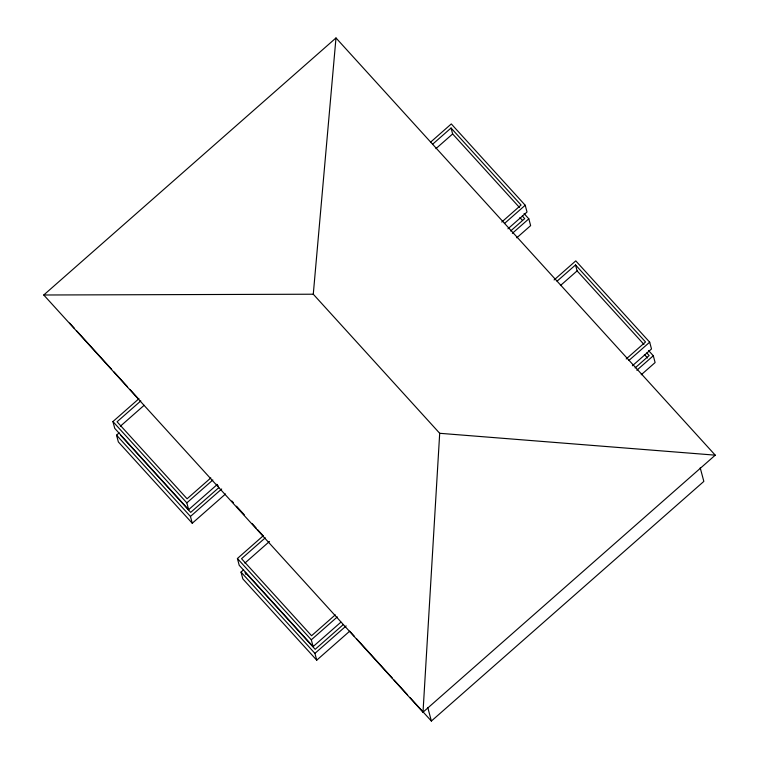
<?xml version="1.0" encoding="UTF-8"?>
<svg xmlns="http://www.w3.org/2000/svg" width="759" height="759" viewBox="0 0 759 759"><rect width="100%" height="100%" fill="white"/><g stroke="black" fill="none" stroke-linecap="round" stroke-linejoin="round"><path stroke-width="1.14" d="M423.01 712.198L439.698 433.294L313.277 294.217L335.99 37.95L715.244 455.163L423.01 712.198L43.756 294.995L335.99 37.95M217.264 484.489L188.64 509.659L114.742 428.361L112.93 421.568L138.954 398.684M430.486 142.246L451.301 123.935L525.209 205.243L527.021 212.036L507.942 228.82M140.804 400.904L117.076 421.776L187.084 498.796L210.822 477.923M432.592 144.248L451.055 128.015L521.072 205.034L501.737 222.045M120.415 426.169L144.144 405.297M435.932 148.641L452.639 133.954L451.055 128.015M225.546 493.967L192.255 523.245L118.357 441.947L116.544 435.154L119.144 432.867M188.64 509.659L186.837 502.866L212.852 479.982M504.393 223.554L525.209 205.243M218.829 487.648L190.699 512.382L120.69 435.362M510.627 230.992L524.687 218.62L522.296 215.992M192.255 523.245L190.452 516.452L221.675 488.995M512.344 233.326L528.824 218.829L524.061 213.583M516.756 237.823L530.636 225.622L528.824 218.829M340.876 622.181L313.116 646.592L239.208 565.294L237.406 558.501L263.42 535.607M554.098 279.938L575.777 260.868L649.685 342.176L651.497 348.969L632.408 365.753M265.28 537.827L241.542 558.7L311.56 635.729L335.288 614.856M557.068 281.181L575.531 264.938L645.539 341.967L626.203 358.969M244.882 563.102L269.492 541.452M560.408 285.574L577.106 270.887L575.531 264.938M354.453 636.421L349.69 631.184L316.731 660.178L242.823 578.88L241.02 572.087L243.62 569.791M313.116 646.592L311.313 639.799L337.328 616.915M628.869 360.487L649.685 342.176M343.305 624.572L315.175 649.315L245.157 572.286L245.688 574.269M635.093 367.925L649.154 355.554L646.772 352.926M316.731 660.178L314.928 653.385L346.151 625.919M636.82 370.25L653.3 355.762L648.528 350.516M641.232 374.756L655.112 362.555L653.3 355.762M409.964 697.493L431.378 721.05L703.84 481.405L700.215 467.819M43.756 294.995L313.277 294.217M439.698 433.294L715.244 455.163M452.639 133.954L519.469 207.482M577.106 270.887L643.945 344.406M519.906 217.567L522.287 220.186M644.372 354.491L647.56 357.992M216.695 484.28L218.279 486.026M69.629 323.097L74.382 328.324M76.763 330.943L111.658 369.329M114.04 371.948L127.521 386.786M129.903 389.395L138.622 398.997M356.825 639.04L392.517 678.299M394.101 680.045L407.583 694.874M112.93 421.568L186.837 502.866M237.406 558.501L311.313 639.799M116.544 435.154L190.452 516.452M241.02 572.087L314.928 653.385M231.827 500.959L233.392 502.705M236.533 506.196L244.389 514.934M252.235 523.672L256.163 528.046M257.728 529.791L263.221 535.911M427.763 707.464L431.378 721.05"/></g></svg>
